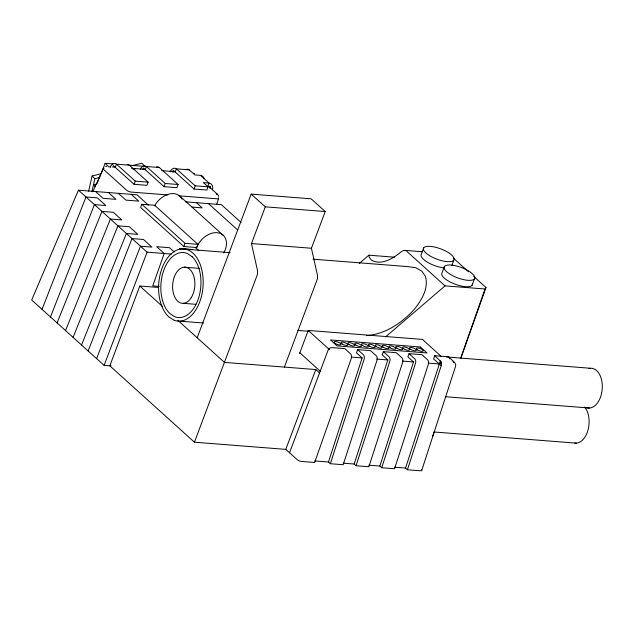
<?xml version="1.0" encoding="UTF-8"?>
<svg xmlns="http://www.w3.org/2000/svg" width="634" height="634" viewBox="0 0 634 634"><rect width="100%" height="100%" fill="white"/><g stroke="black" fill="none" stroke-linecap="round" stroke-linejoin="round"><path stroke-width="0.95" d="M88.649 191.175L92.088 176.014L100.687 173.803M91.954 191.492L94.854 178.709L92.088 176.014M441.224 365.731L441.367 365.2A3.788 2.282 -87.5 0 0 441.137 361.903L434.758 355.69L433.561 358.884L441.224 365.731L407.416 469.754L420.255 470.761A3.622 1.22 20.6 0 0 421.491 469.556M328.467 462.012L362.133 357.925L356.49 352.837L357.687 349.643L370.533 350.65L376.176 355.745A3.622 2.219 -85.5 0 1 376.858 360.635L343.192 464.722L330.346 463.716L328.467 462.012L314.726 460.934M330.346 463.716L364.011 359.629A3.622 2.219 -85.5 0 0 363.33 354.739L357.687 349.643M354.152 464.033L387.818 359.946L382.183 354.85L383.38 351.656L396.226 352.662L401.869 357.758A3.622 2.219 -85.5 0 1 402.55 362.648L368.877 466.735L356.039 465.728L354.152 464.033L343.145 463.169M356.039 465.728L389.704 361.642A3.622 2.219 -85.5 0 0 389.022 356.752L383.38 351.656M379.845 466.045L413.511 361.959L407.868 356.863L409.073 353.677L421.911 354.683L427.554 359.771A3.622 2.219 -85.5 0 1 428.235 364.661L394.57 468.748L381.723 467.741L379.845 466.045L368.837 465.182M381.723 467.741L415.389 363.654A3.622 2.219 -85.5 0 0 414.707 358.765L409.073 353.677M407.416 469.754L405.538 468.058L440.4 360.778M216.788 204.1L218.619 198.474M421.792 470.246L455.6 366.214L455.688 364.423L454.855 362.68M210.163 188.052L210.718 186.451L207.857 186.23L209.061 183.036L200.598 175.396L194.892 174.944L189.249 169.857A8.155 4.993 -85.5 0 0 185.936 169.54M460.538 358.59L485.018 289.001L485.985 287.527L473.669 276.408M460.815 358.361L485.985 287.527M127.125 164.531A8.155 4.993 -85.5 0 1 129.304 165.157L148.126 182.14L146.929 185.334L134.083 184.328L135.28 181.134L116.458 164.151A8.155 4.993 -85.5 0 0 110.276 166.988M196.714 247.522L197.911 244.328L154.656 205.289L141.81 204.283L140.613 207.469L183.868 246.515L196.714 247.522A18.117 12.949 -47.9 0 1 216.987 232.678A18.117 12.949 -47.9 0 1 225.26 249.756L223.683 252.926M156.527 166.98A8.155 4.993 -85.5 0 1 159.277 167.503L178.099 184.494L176.902 187.688L164.055 186.681L165.252 183.488L146.43 166.496A8.147 4.993 -85.5 0 0 140.249 169.341M158.571 287.471L139.813 285.997L109.817 365.818L194.44 442.207L285.783 449.371L297.069 459.555A3.622 1.22 20.6 0 0 301.8 461.473L314.646 462.479L351.379 358.139A3.756 2.306 -85.5 0 0 350.768 354.034L344.848 348.637L332.002 347.63A3.622 2.591 -47.9 0 0 327.944 350.594L289.548 452.763M212.493 189.78A8.155 5.825 -47.9 0 0 209.061 183.036L203.356 182.584L208.071 186.84L206.866 190.034L194.028 189.027L195.224 185.833L176.403 168.85A8.155 4.993 -85.5 0 0 170.221 171.687M183.868 246.515L185.065 243.321L141.81 204.283M197.174 337.771L251.175 194.107L311.12 198.807L325.226 211.534L311.421 248.251L317.515 275.592L317.515 278.572L284.389 367.086M194.44 442.207L257.491 274.292L257.578 270.892L251.476 243.551L265.281 206.835L251.175 194.107M299.581 353.463L308.235 330.449L422.41 339.404L441.335 356.49M285.783 449.371L315.787 369.551L224.444 362.386L177.75 320.241M423.702 247.886L421.301 254.274A16.302 5.492 20.6 0 0 427.332 262.135A16.302 5.492 20.6 0 0 443.982 267.944M444.394 266.557L441.993 272.945A16.302 5.492 20.6 0 0 455.949 284.507A16.302 5.492 20.6 0 0 472.409 283.755M451.78 265.591L453.841 260.114A16.302 5.492 20.6 0 0 433.918 246.888A16.302 5.492 20.6 0 0 428.552 255.003A16.302 5.492 20.6 0 0 453.841 260.114M472.124 285.173L474.525 278.786A16.302 5.492 20.6 0 0 454.61 265.559A16.302 5.492 20.6 0 0 449.244 273.682A16.302 5.492 20.6 0 0 474.525 278.786M432.665 436.089L434.377 431.524M104.103 365.366L147.08 252.15L78.434 190.192L31.7 300.017L104.103 365.366L110.998 365.913M42.034 309.344L85.962 196.984L97.374 197.879L105.838 205.519L94.418 204.623L50.49 316.984M88.118 350.943L132.03 238.574L143.45 239.47L151.914 247.109L140.494 246.214L96.582 358.582M96.954 183.805L105.165 163.287L112.939 163.897M112.749 167.21L113.383 165.64L134.083 184.328M142.721 169.563L143.355 167.994L164.055 186.681M172.694 171.917L173.32 170.34L194.028 189.027M57.076 322.928L101.931 211.407L113.351 212.303L121.815 219.943L110.395 219.047L65.54 330.568M73.076 337.359L117.932 225.839L129.344 226.734L137.808 234.374L126.396 233.478L81.54 344.999M92.722 191.785L103.35 168.549M428.188 363.108L439.204 363.971L441.137 361.903M453.706 361.911L453.159 361.784L453.595 362.085M359.216 263.49L368.893 255.185L394.467 257.19M385.472 336.971L445.052 285.871L485.018 289.001M132.213 165.68L141.77 163.223L144.536 165.91L142.626 166.401M94.854 178.709L99.633 177.472M96.328 184.098L93.467 184.835L95.306 186.626M105.577 166.583L106.726 166.354M439.204 363.971L441.486 363.496M366.634 335.608C385.195 334.221 401.607 323.134 413.939 309.772C421.372 300.579 428.83 288.787 425.469 276.479L421.792 271.059L415.73 267.691L407.686 266.605L313.03 259.179M422.585 251.746L404.967 250.367C403.414 250.351 401.98 251.151 400.815 252.118C393.009 258.545 381.026 265.995 371.12 259.9L369.154 257.008L368.893 255.185M145.004 166.409L116.458 164.151L115.261 167.336L114.73 167.004A3.772 2.314 -85.5 0 0 113.565 167.059M159.277 167.503L146.43 166.496L145.234 169.69L144.703 169.357A3.772 2.314 -85.5 0 0 143.538 169.413M189.249 169.857L176.403 168.85L175.206 172.044L174.675 171.711A3.772 2.314 -85.5 0 0 172.947 172.139M131.753 168.295L144.124 169.262M161.725 170.641L174.096 171.616M110.799 167.027L108.85 166.877L105.165 163.287M132.173 168.699L135.09 168.929M135.28 181.134L148.126 182.14M165.252 183.488L178.099 184.494M195.224 185.833L208.071 186.84M167.788 194.939L131.262 192.078A3.63 1.22 20.6 0 1 126.523 190.152L103.841 169.682A3.63 1.22 20.6 0 1 104.142 168.208M178.645 195.795L217.145 198.814A3.622 1.22 20.6 0 0 218.508 197.768M78.434 190.192L136.952 194.789L148.411 205.131M265.281 206.835L325.226 211.534M185.413 201.826L221.345 204.647L241.094 222.471M192.078 207.088L202.175 207.881L196.421 202.69M251.476 243.551L311.421 248.251M185.065 243.321L197.911 244.328M192.364 249.503L179.517 248.496L180.888 249.733M181.887 248.893L230.205 252.681M147.08 252.15L171.545 254.076M184.248 267.183L199.773 268.404M159.174 286.402L152.746 285.894L164.206 253.497L156.685 246.705L169.532 247.712L174.318 252.039M183.258 303.321L195.874 304.312M179.905 321.169L203.498 323.015M297.861 330.417L308.679 331.265M434.758 355.69L448.032 356.768A3.756 2.687 -47.9 0 1 449.538 358.646M446.526 356.974L590.587 368.275M351.125 357.069L362.133 357.925M376.81 359.082L387.818 359.946M402.503 361.095L413.511 361.959M445.44 396.726L589.501 408.027M434.211 432L576.298 443.142M394.522 467.195L405.538 468.058M404.967 250.367L406.204 250.802L445.052 285.871M207.857 186.23L208.562 186.396A3.772 2.694 -47.9 0 1 209.775 188.021M453.73 361.99L453.199 361.752L453.69 362.054M453.373 258.086L468.589 271.827M448.777 357.148L454.396 362.212M209.141 186.768L217.581 194.384M208.499 203.641L237.758 230.047M180.064 196.334L223.319 235.373M308.235 330.449L329.347 349.508M195.248 247.411L198.696 250.517M131.246 194.337L138.767 201.129L125.92 200.122L118.4 193.33M299.834 352.797L320.218 371.199M315.787 369.551L319.544 372.943M108.406 192.546L115.927 199.338L103.088 198.331L95.56 191.539M139.813 285.997L162.431 306.412M217.779 194.606L218.746 196.389M154.577 205.995A18.117 12.949 -47.9 0 1 169.024 194.067A18.117 12.949 -47.9 0 1 182.069 199.1M200.598 175.396A8.155 5.825 -47.9 0 1 204.005 178.336M588.978 368.536A19.923 12.204 -85.5 0 1 602.237 388.753A19.923 12.204 -85.5 0 1 586.347 407.527M584.738 407.076A19.923 12.204 -85.5 0 1 587.956 430.232A19.923 12.204 -85.5 0 1 574.705 443.063M216.281 193.838L217.137 194.226L216.281 193.838M194.123 173.454L193.639 173.256L194.123 173.454M420.397 346.996L330.48 339.943L337.066 345.887L426.975 352.94L420.397 346.996M174.176 320.265L168.898 316.96A36.225 22.198 -85.5 0 1 168.921 256.152A36.225 22.198 -85.5 0 1 203.015 277.51A36.225 22.198 -85.5 0 1 174.176 320.265M192.197 256.77L187.521 253.552A32.603 19.979 -85.5 0 0 162.97 272.723A32.603 19.979 -85.5 0 0 169.595 313.291L174.279 316.509A32.603 19.979 -85.5 0 0 198.822 297.33A32.603 19.979 -85.5 0 0 192.197 256.77M383.237 347.194A3.622 1.22 20.6 0 0 388.856 348.335A3.622 1.22 20.6 0 0 384.434 345.395A3.622 1.22 20.6 0 0 383.237 347.194M376.39 346.663A3.622 1.22 20.6 0 0 382.009 347.797A3.622 1.22 20.6 0 0 377.579 344.856A3.622 1.22 20.6 0 0 376.39 346.663M369.535 346.124A3.622 1.22 20.6 0 0 375.154 347.258A3.622 1.22 20.6 0 0 370.731 344.317A3.622 1.22 20.6 0 0 369.535 346.124M362.688 345.585A3.622 1.22 20.6 0 0 368.306 346.719A3.622 1.22 20.6 0 0 363.876 343.779A3.622 1.22 20.6 0 0 362.688 345.585M390.084 347.733A3.622 1.22 20.6 0 0 395.703 348.874A3.622 1.22 20.6 0 0 391.281 345.934A3.622 1.22 20.6 0 0 390.084 347.733M417.489 349.881A3.622 1.22 20.6 0 0 423.108 351.022A3.622 1.22 20.6 0 0 418.686 348.082A3.622 1.22 20.6 0 0 417.489 349.881M410.642 349.35A3.622 1.22 20.6 0 0 416.261 350.483A3.622 1.22 20.6 0 0 411.831 347.543A3.622 1.22 20.6 0 0 410.642 349.35M403.787 348.811A3.622 1.22 20.6 0 0 409.406 349.944A3.622 1.22 20.6 0 0 404.983 347.004A3.622 1.22 20.6 0 0 403.787 348.811M396.939 348.272A3.622 1.22 20.6 0 0 402.558 349.405A3.622 1.22 20.6 0 0 398.128 346.465A3.622 1.22 20.6 0 0 396.939 348.272M355.832 345.047A3.622 1.22 20.6 0 0 361.451 346.188A3.622 1.22 20.6 0 0 357.029 343.248A3.622 1.22 20.6 0 0 355.832 345.047M348.985 344.508A3.622 1.22 20.6 0 0 354.604 345.649A3.622 1.22 20.6 0 0 350.174 342.709A3.622 1.22 20.6 0 0 348.985 344.508M342.13 343.977A3.622 1.22 20.6 0 0 347.749 345.11A3.622 1.22 20.6 0 0 343.327 342.17A3.622 1.22 20.6 0 0 342.13 343.977M335.283 343.438A3.622 1.22 20.6 0 0 340.902 344.571A3.622 1.22 20.6 0 0 336.472 341.631A3.622 1.22 20.6 0 0 335.283 343.438M191.278 297.584A18.117 11.095 -85.5 0 0 187.117 267.635A18.117 11.095 -85.5 0 0 172.86 290.538A18.117 11.095 -85.5 0 0 191.278 297.584"/></g></svg>
